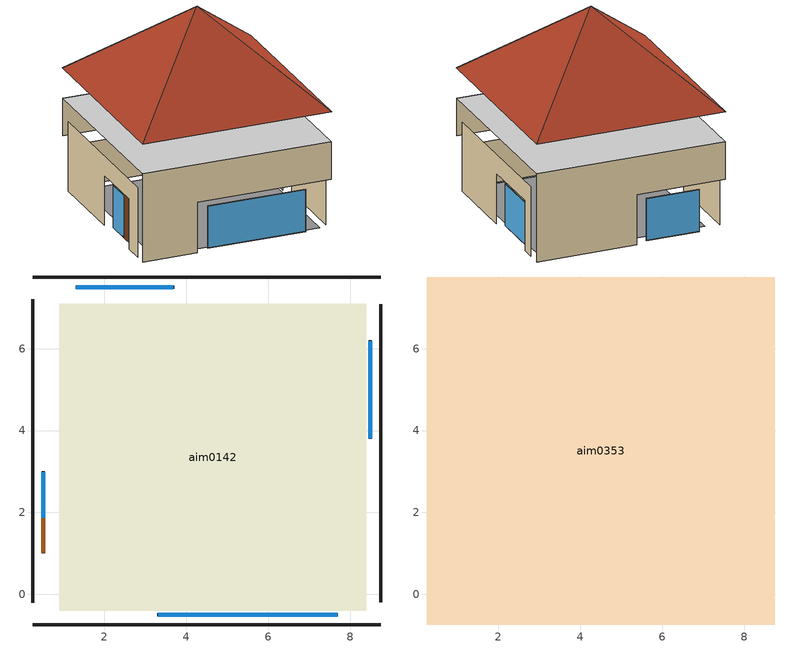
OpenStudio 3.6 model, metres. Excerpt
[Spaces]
aim0142
 floor ground (aim0101): 0.9,-0.4 0.9,7.1 8.4,7.1 8.4,-0.4 z0
 wall outside (aim0014): 3.29,-0.5 7.71,-0.5 / 8.5,3.8 8.5,6.2 / 3.7,7.5 1.3,7.5 / 0.5,3 0.5,1.86 z0:1.93; 0.5,2 0.5,1 z0:2; 0.25,-0.75,0 2.7,-0.75,0 2.7,-0.75,2.29 8.75,-0.75,2.29 8.75,-0.75,4 0.25,-0.75,4; 8.75,-0.2,0 8.75,3.45,0 8.75,3.45,2.29 8.75,6.48,2.29 8.75,6.48,0 8.75,7.09,0 8.75,7.09,3.14 8.75,-0.2,3.14; 0.25,7.75,2.29 0.25,7.75,4 8.75,7.75,4 8.75,7.75,0 4.25,7.75,0 4.25,7.75,2.29; 0.25,-0.2,0 0.25,-0.2,3.14 0.25,7.2,3.14 0.25,7.2,0 0.25,3.35,0 0.25,3.35,2.29 0.25,0.69,2.29 0.25,0.69,0
 window (aim0128): 3.31,-0.5 7.69,-0.5 / 8.5,3.82 8.5,6.18 / 3.68,7.5 1.32,7.5 / 0.5,2.99 0.5,1.87 z0.01:1.91
 door (aim0075): 0.5,1.99 0.5,1.01 z0.01:1.99
aim0353
 floor to aim0142: 0.25,7.75 8.75,7.75 8.75,-0.75 0.25,-0.75 z4
 roof outside (aim0052): 0.22,-0.78,5.37 8.78,-0.78,5.37 4.5,3.51,9.18; 4.51,3.5,9.17 8.78,-0.77,5.37 8.78,7.77,5.37; 0.22,7.78,5.37 4.5,3.49,9.18 8.78,7.78,5.37; 0.22,-0.77,5.37 4.49,3.5,9.17 0.22,7.77,5.37
[Building]
Ejemplo1_2526_Option1_Config1
[SizingPeriod:DesignDay] Barometric Pressure {Pa}=98205; Rain Indicator=No; Snow Indicator=No; Day of Month=21; Daylight Saving Time Indicator=No; Dry-Bulb Temperature Range Modifier Type=DefaultMultipliers
Name | Maximum Dry-Bulb Temperature {C} | Daily Dry-Bulb Temperature Range {deltaC} | Wind Speed {m/s} | Wind Direction {deg} | Month | Day Type | Humidity Condition Type | Wetbulb or DewPoint at Maximum Dry-Bulb {C} | Solar Model Indicator | ASHRAE Clear Sky Optical Depth for Beam Irradiance | ASHRAE Clear Sky Optical Depth for Diffuse Irradiance | Sky Clearness | Enthalpy at Maximum Dry-Bulb {J/kg}
Zaragoza AP Ann Clg .4% Condns DB=>MWB | 36.2 | 13.2 | 3.7 | 90 | 8 | SummerDesignDay | Wetbulb | 21.2 | ASHRAETau | 0.392 | 2.317
Zaragoza AP Ann Htg 99.6% Condns DB | -2.2 | 0 | 2.2 | 300 | 1 | WinterDesignDay | Wetbulb | -2.2 | ASHRAEClearSky |  |  | 0
Zaragoza AP November .4% Condns WB=>MCDB | 19.1 | 8 | 4.4 | 90 | 11 | SummerDesignDay | Wetbulb | 15.4 | ASHRAETau | 0.316 | 2.491
Zaragoza AP Ann Hum_n 99.6% Condns DP=>MCDB | 3.9 | 0 | 2.2 | 300 | 1 | WinterDesignDay | Dewpoint | -8.1 | ASHRAEClearSky |  |  | 0
Zaragoza AP Ann Htg Wind 99.6% Condns WS=>MCDB | 8.2 | 0 | 15 | 300 | 1 | WinterDesignDay | Wetbulb | 8.2 | ASHRAEClearSky |  |  | 0
Zaragoza AP Ann Clg .4% Condns DP=>MDB | 25.7 | 13.2 | 3.7 | 90 | 8 | SummerDesignDay | Dewpoint | 19.9 | ASHRAETau | 0.392 | 2.317
Zaragoza AP Ann Clg .4% Condns WB=>MDB | 32.7 | 13.2 | 3.7 | 90 | 8 | SummerDesignDay | Wetbulb | 22.7 | ASHRAETau | 0.392 | 2.317
Zaragoza AP May .4% Condns DB=>MCWB | 32.8 | 12.1 | 4.6 | 90 | 5 | SummerDesignDay | Wetbulb | 18.7 | ASHRAETau | 0.389 | 2.304
Zaragoza AP July .4% Condns DB=>MCWB | 38.1 | 14 | 4.9 | 90 | 7 | SummerDesignDay | Wetbulb | 21.8 | ASHRAETau | 0.387 | 2.328
Zaragoza AP November .4% Condns DB=>MCWB | 21 | 8 | 4.4 | 90 | 11 | SummerDesignDay | Wetbulb | 14 | ASHRAETau | 0.316 | 2.491
Zaragoza AP Ann Clg .4% Condns Enth=>MDB | 32.9 | 13.2 | 3.7 | 90 | 8 | SummerDesignDay | Enthalpy | 23 | ASHRAETau | 0.392 | 2.317 |  | 67800
Zaragoza AP February .4% Condns DB=>MCWB | 19.2 | 9.4 | 4.9 | 90 | 2 | SummerDesignDay | Wetbulb | 11.9 | ASHRAETau | 0.313 | 2.452
Zaragoza AP January .4% Condns DB=>MCWB | 17.2 | 7.5 | 4.3 | 90 | 1 | SummerDesignDay | Wetbulb | 11.6 | ASHRAETau | 0.298 | 2.492
Zaragoza AP October .4% Condns WB=>MCDB | 24.7 | 9.8 | 3.9 | 90 | 10 | SummerDesignDay | Wetbulb | 19.5 | ASHRAETau | 0.349 | 2.445
Zaragoza AP January .4% Condns WB=>MCDB | 16.2 | 7.5 | 4.3 | 90 | 1 | SummerDesignDay | Wetbulb | 12.3 | ASHRAETau | 0.298 | 2.492
Zaragoza AP March .4% Condns DB=>MCWB | 24.1 | 11.1 | 4.9 | 90 | 3 | SummerDesignDay | Wetbulb | 13.6 | ASHRAETau | 0.354 | 2.355
Zaragoza AP April .4% Condns DB=>MCWB | 28.2 | 11.3 | 5 | 90 | 4 | SummerDesignDay | Wetbulb | 16.1 | ASHRAETau | 0.374 | 2.313
Zaragoza AP June .4% Condns DB=>MCWB | 37.2 | 13.3 | 4.8 | 90 | 6 | SummerDesignDay | Wetbulb | 20.6 | ASHRAETau | 0.399 | 2.304
Zaragoza AP September .4% Condns WB=>MCDB | 29.1 | 11.4 | 4.1 | 90 | 9 | SummerDesignDay | Wetbulb | 21.9 | ASHRAETau | 0.372 | 2.373
Zaragoza AP August .4% Condns DB=>MCWB | 38.2 | 13.2 | 4.6 | 90 | 8 | SummerDesignDay | Wetbulb | 21.8 | ASHRAETau | 0.392 | 2.317
Zaragoza AP September .4% Condns DB=>MCWB | 33.8 | 11.4 | 4.1 | 90 | 9 | SummerDesignDay | Wetbulb | 20.2 | ASHRAETau | 0.372 | 2.373
Zaragoza AP August .4% Condns WB=>MCDB | 34.7 | 13.2 | 4.6 | 90 | 8 | SummerDesignDay | Wetbulb | 24.5 | ASHRAETau | 0.392 | 2.317
Zaragoza AP October .4% Condns DB=>MCWB | 28.9 | 9.8 | 3.9 | 90 | 10 | SummerDesignDay | Wetbulb | 17.7 | ASHRAETau | 0.349 | 2.445
Zaragoza AP December .4% Condns DB=>MCWB | 17.8 | 7.4 | 4.1 | 90 | 12 | SummerDesignDay | Wetbulb | 12.1 | ASHRAETau | 0.298 | 2.499
Zaragoza AP March .4% Condns WB=>MCDB | 22 | 11.1 | 4.9 | 90 | 3 | SummerDesignDay | Wetbulb | 15.1 | ASHRAETau | 0.354 | 2.355
Zaragoza AP April .4% Condns WB=>MCDB | 25.7 | 11.3 | 5 | 90 | 4 | SummerDesignDay | Wetbulb | 16.7 | ASHRAETau | 0.374 | 2.313
Zaragoza AP February .4% Condns WB=>MCDB | 18 | 9.4 | 4.9 | 90 | 2 | SummerDesignDay | Wetbulb | 12.8 | ASHRAETau | 0.313 | 2.452
Zaragoza AP June .4% Condns WB=>MCDB | 33.7 | 13.3 | 4.8 | 90 | 6 | SummerDesignDay | Wetbulb | 22.7 | ASHRAETau | 0.399 | 2.304
Zaragoza AP May .4% Condns WB=>MCDB | 30.5 | 12.1 | 4.6 | 90 | 5 | SummerDesignDay | Wetbulb | 19.9 | ASHRAETau | 0.389 | 2.304
Zaragoza AP July .4% Condns WB=>MCDB | 35.1 | 14 | 4.9 | 90 | 7 | SummerDesignDay | Wetbulb | 23.9 | ASHRAETau | 0.387 | 2.328
Zaragoza AP December .4% Condns WB=>MCDB | 16.1 | 7.4 | 4.1 | 90 | 12 | SummerDesignDay | Wetbulb | 12.6 | ASHRAETau | 0.298 | 2.499
[Site:WaterMainsTemperature]
Calculation Method=Correlation; Maximum Difference In Monthly Average Outdoor Air Temperatures {deltaC}=10
[ClimateZones]
Climate Zone Institution Name 1=ASHRAE; Climate Zone Document Name 1=ANSI/ASHRAE Standard 169; Climate Zone Document Year 1=2006; Climate Zone Institution Name 2=CEC; Climate Zone Document Name 2=California Climate Zone Descriptions; Climate Zone Document Year 2=1995
[Site]
Albarracín, Spain: Latitude {deg}=40.5062; Longitude {deg}=-1.55581; Time Zone {hr}=1; Elevation {m}=4373.36
[Material] Roughness=MediumRough
Name | Thickness {m} | Conductivity {W/m-K} | Density {kg/m3} | Specific Heat {J/kg-K} | Thermal Absorptance
aim0019 | 0.017769 | 0.11544 | 512.64 | 1256.04 | 0.7
aim0030 | 0.019049 | 0.11544 | 512.64 | 1381.644
aim0037 | 0.1016 | 0.06227 | 129.9 | 962.3
aim0044 | 0.015879 | 0.160266 | 801 | 837.36
aim0057 | 0.00954 | 0.162516 | 1121.4 | 1465.38 | 0.3
aim0065 | 0.076196 | 0.041538 | 240.3 | 711.756
aim0078 | 0.0376 | 0.15 | 608 | 1630
aim0109 | 0.204206 | 1.730735 | 1842.3 | 837.36
aim0116 | 0.2032 | 1.311205 | 2242.8 | 837.36
[Material:NoMass] Roughness=Smooth
Name | Thermal Resistance {m2-K/W}
aim0026 | 0.01057
aim0105 | 5.28331
aim0123 | 0.36631
[Construction]
aim0014: aim0019, aim0026, aim0030, aim0037, aim0044
aim0052: aim0057, aim0026, aim0065, aim0065, aim0030
aim0075: aim0078
aim0101: aim0105, aim0109, aim0116, aim0123
aim0128: WindowMaterial:SimpleGlazingSystem #1
[WindowMaterial:SimpleGlazingSystem]
WindowMaterial:SimpleGlazingSystem #1: U-Factor {W/m2-K}=2.8566; Solar Heat Gain Coefficient=0.76; Visible Transmittance=0.81
[ThermalZone]
Name | Volume {m3} | Use Ideal Air Loads | Thermostat | Humidistat
3 P03_E01 (Unconditioned) | 110.47 | No
2 P02 E01 | 201.628 | Yes | Thermostat Setpoint Dual Setpoint 1 | Zone Control Humidistat 1
[Sizing:Zone] Zone Cooling Design Supply Air Temperature Input Method=SupplyAirTemperature; Zone Cooling Design Supply Air Temperature {C}=14; Zone Cooling Design Supply Air Temperature Difference {deltaC}=11.11; Zone Heating Design Supply Air Temperature Input Method=SupplyAirTemperature; Zone Heating Design Supply Air Temperature {C}=40; Zone Heating Design Supply Air Temperature Difference {deltaC}=11.11; Zone Cooling Design Supply Air Humidity Ratio {kg-H2O/kg-air}=0.0085; Zone Heating Design Supply Air Humidity Ratio {kg-H2O/kg-air}=0.005; Cooling Design Air Flow Method=DesignDay; Heating Design Air Flow Method=DesignDay; Account for Dedicated Outdoor Air System=No; Dedicated Outdoor Air System Control Strategy=NeutralSupplyAir; Dedicated Outdoor Air Low Setpoint Temperature for Design {C}=autosize; Dedicated Outdoor Air High Setpoint Temperature for Design {C}=autosize; Zone Load Sizing Method=Sensible Load Only No Latent Load; Zone Latent Cooling Design Supply Air Humidity Ratio Input Method=HumidityRatioDifference; Zone Cooling Design Supply Air Humidity Ratio Difference {kgWater/kgDryAir}=0.005; Zone Latent Heating Design Supply Air Humidity Ratio Input Method=HumidityRatioDifference; Zone Humidification Design Supply Air Humidity Ratio Difference {kgWater/kgDryAir}=0.005
3 P03_E01 (Unconditioned); 2 P02 E01
[BuildingStory]
aim0138; aim0140
[Space] Default Schedule Set=aim0160|aim0160|aim0166
Name | Building Story | Thermal Zone | Design Specification Outdoor Air Object | Volume {m3}
aim0142 | aim0138 | 2 P02 E01 | aim0142_ventilation | 201.628
aim0353 | aim0140 | 3 P03_E01 (Unconditioned) | aim0353_ventilation | 110.47
[DefaultScheduleSet]
aim0160|aim0160|aim0166: Number of People Schedule=Common Office Occupancy - 8 AM to 5 PM; Lighting Schedule=Office Lighting - 6 AM to 11 PM; Electric Equipment Schedule=Office Lighting - 6 AM to 11 PM; Infiltration Schedule=infil_bldg
[Lights:Definition] Design Level Calculation Method=Watts/Area
Name | Watts per Space Floor Area {W/m2}
adv_import_light_0 | 10.7639
adv_import_light_1 | 0
[ElectricEquipment:Definition] Design Level Calculation Method=Watts/Area
Name | Watts per Space Floor Area {W/m2}
adv_import_elec_equip_0 | 13.9931
adv_import_elec_equip_1 | 0
[People:Definition] Number of People Calculation Method=People; Fraction Radiant=0.3
Name | Number of People {people} | Sensible Heat Fraction
adv_import_people_0 | 2 | 0.555556
adv_import_people_1 | 0
[Lights] Fraction Replaceable=1
Name | Lights Definition | Space or SpaceType
aim0142_lights | adv_import_light_0 | aim0142
aim0353_lights | adv_import_light_1 | aim0353
[ElectricEquipment]
Name | Electric Equipment Definition | Space or SpaceType
aim0142_elec_equip | adv_import_elec_equip_0 | aim0142
aim0353_elec_equip | adv_import_elec_equip_1 | aim0353
[People] Multiplier=1
Name | People Definition | Space or SpaceType | Activity Level Schedule
aim0142_people | adv_import_people_0 | aim0142 | activity_131.8819816
aim0353_people | adv_import_people_1 | aim0353 | activity_0.0
[SpaceInfiltration:DesignFlowRate] Schedule=Always On Discrete; Design Flow Rate Calculation Method=Flow/ExteriorWallArea; Flow per Exterior Surface Area {m3/s-m2}=0.00019304
Name | Space or SpaceType
aim0142_infiltration | aim0142
aim0353_infiltration | aim0353
[DesignSpecification:OutdoorAir] Outdoor Air Method=Sum; Outdoor Air Flow per Person {m3/s-person}=0.00235974; Outdoor Air Flow per Floor Area {m3/s-m2}=0.0003048
aim0142_ventilation; aim0353_ventilation
[ThermostatSetpoint:DualSetpoint]
Thermostat Setpoint Dual Setpoint 1: Heating Setpoint Temperature Schedule=Heating Setpoint Schedule; Cooling Setpoint Temperature Schedule=Cooling Setpoint Schedule
[ZoneControl:Humidistat]
Zone Control Humidistat 1: Humidifying Relative Humidity Setpoint Schedule=Dehumidifying Setpoint Schedule
[Schedule:Ruleset]
Name | Default Day Schedule | Summer Design Day Schedule | Winter Design Day Schedule
Office Lighting - 6 AM to 11 PM | Schedule Day 1 | Office Lighting - 6 AM to 11 PM Summer Design Day | Office Lighting - 6 AM to 11 PM Winter Design Day
Common Office Occupancy - 8 AM to 5 PM | Schedule Day 4 | Common Office Occupancy - 8 AM to 5 PM Summer Design Day | Common Office Occupancy - 8 AM to 5 PM Winter Design Day
infil_bldg | infil_bldg infil_bldg_default | infil_bldg Summer Design Day | infil_bldg Winter Design Day
activity_131.8819816 | activity_131.8819816 Schedule Week Day | activity_131.8819816 Summer Design Day | activity_131.8819816 Winter Design Day
activity_0.0 | activity_0.0 Schedule Week Day | activity_0.0 Summer Design Day | activity_0.0 Winter Design Day
Heating Setpoint Schedule | Heating Setpoint Schedule Heating Setpoint Default Day Schedule | Heating Setpoint Schedule Summer Design Day | Heating Setpoint Schedule Winter Design Day
Cooling Setpoint Schedule | Cooling Setpoint Schedule Cooling Setpoint Default Day Schedule | Cooling Setpoint Schedule Summer Design Day | Cooling Setpoint Schedule Winter Design Day
Dehumidifying Setpoint Schedule | Dehumidifying Setpoint Schedule Dehumidifying Setpoint Default Day Schedule | Dehumidifying Setpoint Schedule Summer Design Day | Dehumidifying Setpoint Schedule Winter Design Day
[Schedule:Day]
Schedule Day 1; Office Lighting - 6 AM to 11 PM Winter Design Day; Schedule Day 4; Common Office Occupancy - 8 AM to 5 PM Winter Design Day; infil_bldg Winter Design Day; activity_131.8819816 Winter Design Day; activity_0.0 Schedule Week Day; activity_0.0 Winter Design Day; activity_0.0 Summer Design Day: 24, 0, 0
Office Lighting - 6 AM to 11 PM Summer Design Day; Common Office Occupancy - 8 AM to 5 PM Summer Design Day; infil_bldg infil_bldg_default; infil_bldg Summer Design Day: 24, 0, 1
Office Lighting - 6 AM to 11 PM aim0158: 6, 0, 0, 7, 0, 0.1, 8, 0, 0.3, 12, 0, 0.9, 13, 0, 0.8, 17, 0, 0.9, 18, 0, 0.5, 20, 0, 0.3, 22, 0, 0.2, 24, 0, 0
Common Office Occupancy - 8 AM to 5 PM aim0164: 7, 0, 0, 8, 0, 0.1, 9, 0, 0.2, 11, 0, 0.95, 13, 0, 0.45, 18, 0, 0.95, 19, 0, 0.3, 22, 0, 0.1, 24, 0, 0
activity_131.8819816 Schedule Week Day; activity_131.8819816 Summer Design Day: 24, 0, 131.882
Heating Setpoint Schedule Heating Setpoint Default Day Schedule: 5, 30, 18.3333, 22, 0, 21.1111, 24, 0, 18.3333
Heating Setpoint Schedule Winter Design Day; Heating Setpoint Schedule Summer Design Day: 24, 0, 21.1111
Cooling Setpoint Schedule Cooling Setpoint Default Day Schedule: 5, 30, 26.6667, 22, 0, 23.8889, 24, 0, 26.6667
Cooling Setpoint Schedule Winter Design Day; Cooling Setpoint Schedule Summer Design Day: 24, 0, 23.8889
Dehumidifying Setpoint Schedule Dehumidifying Setpoint Default Day Schedule: 5, 30, 0, 22, 0, 70, 24, 0, 0
Dehumidifying Setpoint Schedule Winter Design Day; Dehumidifying Setpoint Schedule Summer Design Day: 24, 0, 70
[Schedule:Rule] Rule Order=0; Apply Sunday=Yes; Apply Monday=Yes; Apply Tuesday=Yes; Apply Wednesday=Yes; Apply Thursday=Yes; Apply Friday=Yes; Apply Saturday=Yes; Date Specification Type=DateRange; Start Month=1; Start Day=1; End Month=12; End Day=31
Name | Schedule Ruleset | Day Schedule
Office Lighting - 6 AM to 11 PM aim0158 Rule | Office Lighting - 6 AM to 11 PM | Office Lighting - 6 AM to 11 PM aim0158
Common Office Occupancy - 8 AM to 5 PM aim0164 Rule | Common Office Occupancy - 8 AM to 5 PM | Common Office Occupancy - 8 AM to 5 PM aim0164
[Schedule:Constant]
Always On Discrete: Value=1
